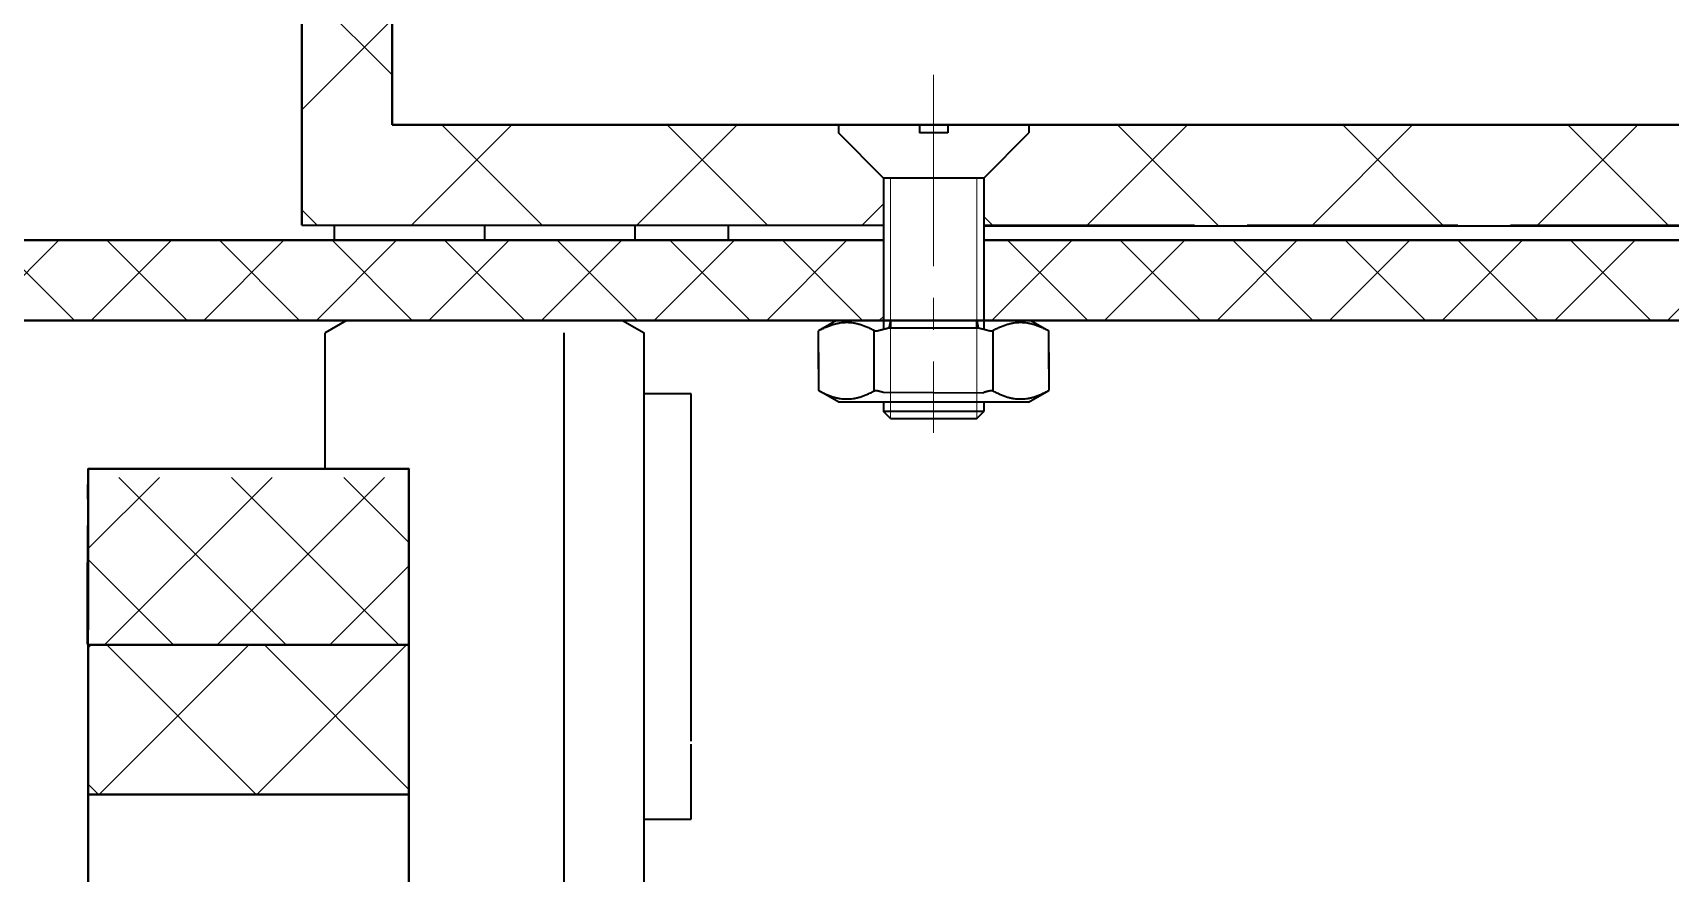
# Model space of a CAD drawing. Header units: millimetres. Extents: x -3633 to 871, y -630 to 261.
# Drawn here: x -897.9 to -865.25, y -288.12 to -271.36 of the extents above; entities that cross this region are included whole.
import ezdxf

# ---------------------------------------------------------------- set-up
doc = ezdxf.new("R2010")
doc.units = ezdxf.units.MM
doc.linetypes.add('CENTER2', pattern=[28.575, 19.05, -3.175, 3.175, -3.175])
doc.linetypes.add('Штриховая', pattern=[5.7, 4.56, -1.14])
for name, color, linetype, lineweight in [('Sheet', 7, 'Continuous', 30), ('Невидимый контур (ГОСТ)', 7, 'Штриховая', 35), ('Сплошная толстая основная', 7, 'Continuous', 70), ('Сплошная тонкая', 7, 'Continuous', 20), ('Штриховка', 7, 'Continuous', 9)]:
    doc.layers.add(name, color=color, linetype=linetype, lineweight=lineweight)

msp = doc.modelspace()

# ---------------------------------------------------------------- hatches: boundary and pattern name
at = {"layer": 'Штриховка'}
h = msp.add_hatch(dxfattribs=at)
h.set_pattern_fill('ANSI37', color=256)
h.paths.add_polyline_path([(-890.737, -273.198), (-890.737, -253.698), (-892.537, -253.698), (-892.537, -275.198), (-880.937, -275.196), (-880.937, -274.258), (-881.837, -273.358), (-881.837, -273.198)])
h = msp.add_hatch(dxfattribs=at)
h.set_pattern_fill('ANSI37', color=256)
h.paths.add_polyline_path([(-853.537, -273.198), (-878.037, -273.198), (-878.037, -273.358), (-878.936, -274.258), (-878.936, -275.198), (-862.787, -275.198), (-853.537, -275.198)])
h = msp.add_hatch(dxfattribs=at)
h.set_pattern_fill('ANSI37', color=256, scale=0.5)
h.paths.add_polyline_path([(-908.537, -275.498), (-908.537, -277.098), (-905.04, -277.098), (-905.04, -275.498)])
h.paths.add_polyline_path([(-880.937, -277.098), (-880.937, -275.498), (-902.037, -275.498), (-902.04, -275.498), (-902.04, -277.098)])
h.paths.add_polyline_path([(-853.537, -277.098), (-853.537, -275.5), (-878.936, -275.497), (-878.936, -277.098)])
h = msp.add_hatch(dxfattribs=at)
h.set_pattern_fill('ANSI37', color=256, scale=0.5, angle=270)
edge = h.paths.add_edge_path()
edge.add_spline(control_points=[(-890.393, -280.319), (-890.393, -280.227), (-890.393, -280.227)], knot_values=[0.61024, 0.61024, 0.61024, 0.914975, 0.914975, 0.914975], degree=2, periodic=0)
edge.add_line((-890.393, -280.227), (-896.793, -280.227))
edge.add_line((-896.793, -280.227), (-896.793, -283.564))
edge.add_line((-896.793, -283.564), (-890.393, -283.564))
edge.add_line((-890.393, -283.564), (-890.393, -283.253))
edge.add_line((-890.393, -283.253), (-890.393, -280.319))
h = msp.add_hatch(dxfattribs=at)
h.set_pattern_fill('ANSI37', color=256, scale=0.7, angle=270)
h.set_pattern_definition([(315, (-2406.8366, -489.2828), (1.5715448, 1.5715448), []), (45, (-2406.8366, -489.2828), (-1.5715448, 1.5715448), [])])
h.paths.add_polyline_path([(-896.793, -283.564), (-896.793, -286.546), (-890.393, -286.546), (-890.393, -283.564)])

# ---------------------------------------------------------------- linework, layer by layer
at = {"layer": 'Sheet', "lineweight": 35, "ltscale": 1.31579}
for p, q in [((-892.537, -253.698), (-892.537, -275.198)), ((-881.837, -273.198), (-881.837, -273.358)), ((-881.837, -273.198), (-880.219, -273.198)), ((-879.654, -273.198), (-878.037, -273.198)), ((-878.037, -273.198), (-878.037, -273.358)), ((-880.937, -274.258), (-881.837, -273.358)), ((-878.936, -274.258), (-878.037, -273.358)), ((-878.936, -274.258), (-880.937, -274.258)), ((-892.537, -275.198), (-880.937, -275.196)), ((-891.892, -275.198), (-891.892, -275.498)), ((-888.892, -275.198), (-888.892, -275.498)), ((-885.892, -275.198), (-885.892, -275.498)), ((-884.037, -275.198), (-884.037, -275.498)), ((-891.642, -277.098), (-892.072, -277.346)), ((-886.142, -277.098), (-885.712, -277.346)), ((-881.875, -277.098), (-882.231, -277.303)), ((-880.797, -277.098), (-880.821, -277.233)), ((-879.076, -277.098), (-879.051, -277.242)), ((-877.999, -277.098), (-877.643, -277.303)), ((-892.072, -280.052), (-892.072, -277.346)), ((-887.302, -295.099), (-887.302, -277.346)), ((-885.712, -294.425), (-885.712, -277.346)), ((-882.231, -278.058), (-882.231, -277.303)), ((-882.231, -278.058), (-882.231, -277.303)), ((-877.643, -278.058), (-877.643, -277.303)), ((-882.231, -277.737), (-882.231, -278.492)), ((-877.643, -277.737), (-877.643, -278.492)), ((-881.828, -278.725), (-882.231, -278.492)), ((-878.046, -278.725), (-877.643, -278.492)), ((-884.769, -278.557), (-885.712, -278.557)), ((-884.769, -285.481), (-884.769, -278.557)), ((-896.801, -280.369), (-896.799, -280.369)), ((-896.801, -280.49), (-896.799, -280.49)), ((-896.804, -281.187), (-896.803, -281.187)), ((-896.804, -281.227), (-896.803, -281.227)), ((-884.769, -287.041), (-884.769, -285.542)), ((-885.712, -287.041), (-884.769, -287.041))]:
    msp.add_line(p, q, dxfattribs=at)
at = {"layer": 'Sheet', "lineweight": 35}
for p, q in [((-880.219, -273.198), (-880.219, -273.357)), ((-879.654, -273.198), (-879.654, -273.357)), ((-879.654, -273.357), (-880.219, -273.357)), ((-880.937, -274.258), (-880.937, -277.27)), ((-878.936, -274.258), (-878.936, -277.27)), ((-880.797, -277.098), (-880.797, -277.241)), ((-879.077, -277.242), (-879.076, -277.098)), ((-881.121, -278.5), (-881.121, -277.296)), ((-880.822, -277.241), (-879.051, -277.242)), ((-878.753, -278.5), (-878.753, -277.296)), ((-878.912, -278.725), (-881.828, -278.725)), ((-880.937, -278.526), (-878.936, -278.536)), ((-880.937, -278.725), (-880.937, -278.914)), ((-878.046, -278.725), (-878.937, -278.725)), ((-878.937, -278.725), (-878.937, -278.914)), ((-880.797, -279.05), (-880.937, -278.914)), ((-878.937, -278.914), (-880.937, -278.914)), ((-880.797, -279.05), (-879.077, -279.05)), ((-879.077, -279.05), (-878.937, -278.914))]:
    msp.add_line(p, q, dxfattribs=at)
at = {"layer": 'Sheet', "lineweight": 35, "ltscale": 1.31579}
for points, weights in [([(-882.218, -277.296), (-881.669, -276.991), (-881.121, -277.296)], [1.00661502501, 1.14808551337, 1.00661502501]), ([(-878.753, -277.296), (-878.205, -276.991), (-877.656, -277.296)], [1.00661502501, 1.14808551337, 1.00661502501]), ([(-881.034, -277.296), (-880.926, -277.266), (-880.823, -277.242)], [1.00661502501, 1.01896519389, 1.02915905903]), ([(-879.051, -277.242), (-878.948, -277.266), (-878.84, -277.296)], [1.02915888488, 1.0189650884, 1.00661502501]), ([(-882.218, -278.5), (-881.669, -278.804), (-881.121, -278.5)], [1.00661502501, 1.14808551337, 1.00661502501]), ([(-881.034, -278.5), (-880.985, -278.513), (-880.937, -278.526)], [1.00661502501, 1.01218245657, 1.01731168657]), ([(-878.937, -278.526), (-878.889, -278.513), (-878.84, -278.5)], [1.01731150628, 1.01218235873, 1.00661502501]), ([(-878.753, -278.5), (-878.205, -278.804), (-877.656, -278.5)], [1.00661502501, 1.14808551337, 1.00661502501])]:
    msp.add_rational_spline(points, weights, degree=2, dxfattribs=at)
for points, knots in [([(-881.121, -277.296), (-881.119, -277.297), (-881.117, -277.298), (-881.106, -277.302), (-881.096, -277.303), (-881.072, -277.303), (-881.059, -277.302), (-881.041, -277.298), (-881.038, -277.297), (-881.034, -277.296)], [0.04318078, 0.04318078, 0.04318078, 0.04318078, 0.04427963, 0.04427963, 0.04829011, 0.04829011, 0.05230059, 0.05230059, 0.05339944, 0.05339944, 0.05339944, 0.05339944]), ([(-878.84, -277.296), (-878.836, -277.297), (-878.833, -277.298), (-878.815, -277.302), (-878.802, -277.303), (-878.778, -277.303), (-878.768, -277.302), (-878.757, -277.298), (-878.755, -277.297), (-878.753, -277.296)], [0.04318078, 0.04318078, 0.04318078, 0.04318078, 0.04427963, 0.04427963, 0.04829011, 0.04829011, 0.05230059, 0.05230059, 0.05339944, 0.05339944, 0.05339944, 0.05339944]), ([(-877.656, -277.296), (-877.655, -277.297), (-877.653, -277.298), (-877.646, -277.302), (-877.643, -277.303), (-877.643, -277.303)], [0.043180778, 0.043180778, 0.043180778, 0.043180778, 0.044279628, 0.044279628, 0.048290108, 0.048290108, 0.048290108, 0.048290108]), ([(-881.121, -278.5), (-881.119, -278.499), (-881.117, -278.498), (-881.106, -278.494), (-881.096, -278.492), (-881.072, -278.492), (-881.059, -278.494), (-881.041, -278.498), (-881.038, -278.499), (-881.034, -278.5)], [0.04318078, 0.04318078, 0.04318078, 0.04318078, 0.04427963, 0.04427963, 0.04829011, 0.04829011, 0.05230059, 0.05230059, 0.05339944, 0.05339944, 0.05339944, 0.05339944]), ([(-878.84, -278.5), (-878.836, -278.499), (-878.833, -278.498), (-878.815, -278.494), (-878.802, -278.492), (-878.778, -278.492), (-878.768, -278.494), (-878.757, -278.498), (-878.755, -278.499), (-878.753, -278.5)], [0.04318078, 0.04318078, 0.04318078, 0.04318078, 0.04427963, 0.04427963, 0.04829011, 0.04829011, 0.05230059, 0.05230059, 0.05339944, 0.05339944, 0.05339944, 0.05339944])]:
    msp.add_open_spline(points, degree=3, knots=knots, dxfattribs=at)
for points, degree in [([(-896.798, -280.087), (-896.798, -279.954), (-896.799, -280.317)], 2), ([(-896.801, -280.49), (-896.802, -280.146), (-896.802, -280.782)], 2), ([(-896.799, -280.317), (-896.799, -280.52), (-896.799, -280.631), (-896.8, -280.649)], 3), ([(-896.802, -280.782), (-896.803, -281.025), (-896.803, -281.178), (-896.803, -281.242)], 3), ([(-896.8, -280.649), (-896.8, -280.688), (-896.8, -280.635), (-896.801, -280.49)], 3), ([(-896.803, -281.242), (-896.803, -281.326), (-896.804, -281.321), (-896.804, -281.227)], 3)]:
    msp.add_open_spline(points, degree=degree, dxfattribs=at)
at = {"layer": 'Невидимый контур (ГОСТ)', "ltscale": 0.921053}
for p, q in [((-892.537, -275.198), (-880.937, -275.198)), ((-878.936, -275.198), (-862.787, -275.198))]:
    msp.add_line(p, q, dxfattribs=at)
at = {"layer": 'Сплошная толстая основная', "lineweight": 40, "ltscale": 1.31579}
for p, q in [((-892.537, -275.198), (-892.537, -253.698)), ((-890.737, -273.198), (-890.737, -253.698)), ((-816.337, -273.198), (-890.737, -273.198)), ((-878.936, -275.216), (-829.037, -275.198)), ((-880.937, -275.498), (-902.037, -275.498)), ((-828.137, -275.503), (-878.936, -275.497)), ((-902.037, -277.098), (-826.137, -277.098)), ((-896.798, -280.052), (-890.397, -280.052)), ((-896.798, -280.087), (-896.798, -283.248)), ((-896.807, -282.473), (-896.807, -282.473)), ((-896.807, -282.475), (-896.807, -282.475)), ((-896.798, -296.072), (-896.798, -283.548)), ((-896.798, -283.548), (-896.798, -296.072))]:
    msp.add_line(p, q, dxfattribs=at)
at = {"layer": 'Сплошная толстая основная', "lineweight": 40}
for p, q in [((-896.794, -283.564), (-890.39, -283.564)), ((-896.798, -286.546), (-890.383, -286.546))]:
    msp.add_line(p, q, dxfattribs=at)
at = {"layer": 'Сплошная толстая основная', "lineweight": 40, "ltscale": 1.31579, "extrusion": (0, 0, -1)}
for centre, major_axis, ratio, start_param, end_param in [((-890.398, -286.548), (0, -6.497), 0.000345, 0.073677, 3.141593), ((-896.798, -297.098), (0, 13.85), 0.001122, 6.074615, 6.27847)]:
    msp.add_ellipse(centre, major_axis=major_axis, ratio=ratio, start_param=start_param, end_param=end_param, dxfattribs=at)
at = {"layer": 'Сплошная толстая основная', "lineweight": 40, "ltscale": 1.31579}
for points, degree in [([(-896.804, -281.227), (-896.805, -281.035), (-896.805, -281.772)], 2), ([(-896.805, -281.772), (-896.806, -282.045), (-896.806, -282.236), (-896.806, -282.344)], 3), ([(-896.806, -282.344), (-896.806, -282.47), (-896.807, -282.514), (-896.807, -282.475)], 3), ([(-896.807, -282.475), (-896.808, -282.441), (-896.808, -283.254)], 2), ([(-896.808, -283.254), (-896.808, -283.362), (-896.809, -283.46), (-896.809, -283.548)], 3)]:
    msp.add_open_spline(points, degree=degree, dxfattribs=at)
at = {"layer": 'Сплошная тонкая', "linetype": 'CENTER2', "lineweight": 0, "ltscale": 0.2}
msp.add_line((-879.937, -272.201), (-879.937, -279.339), dxfattribs=at)
at = {"layer": 'Сплошная тонкая', "lineweight": 0}
for p, q in [((-880.797, -274.258), (-880.797, -279.05)), ((-879.076, -279.05), (-879.076, -274.258)), ((-880.797, -277.098), (-880.797, -279.05)), ((-879.077, -279.05), (-879.077, -277.178))]:
    msp.add_line(p, q, dxfattribs=at)

doc.saveas('drawing.dxf')
